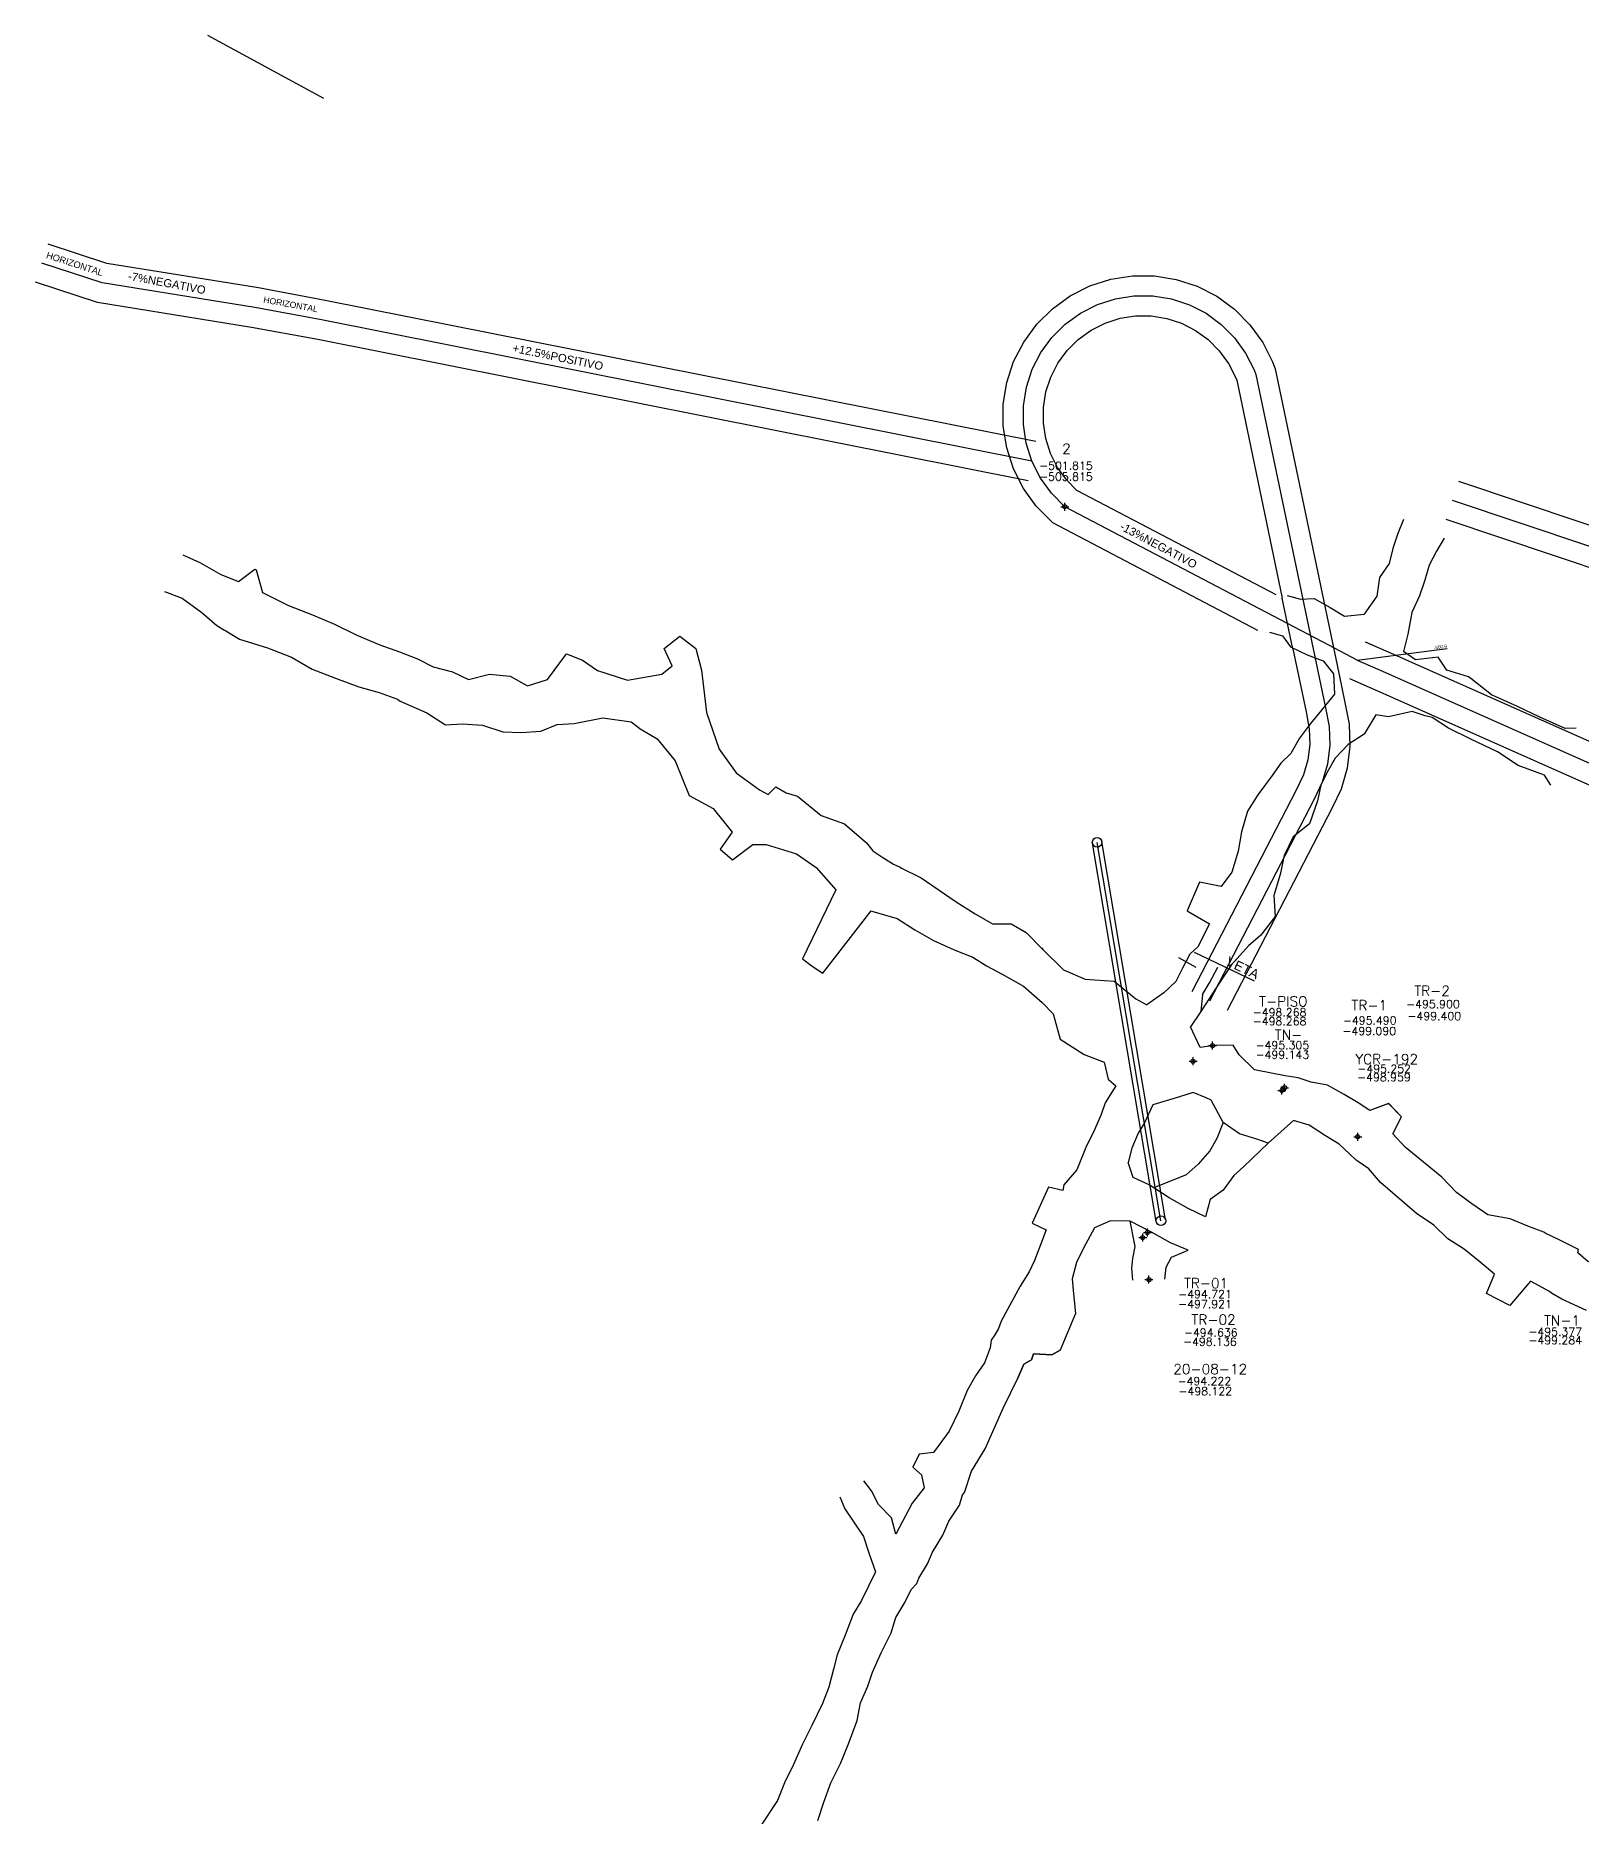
# Model space of a CAD drawing. Extents: x 10629 to 11402, y 9562 to 9909.
# Drawn here: x 10629.2 to 10822.2, y 9686.8 to 9909.3 of the extents above; entities that cross this region are included whole.
import ezdxf
from ezdxf.enums import TextEntityAlignment as Align

# ---------------------------------------------------------------- set-up
doc = ezdxf.new("R2010")
doc.units = 0
doc.header["$MEASUREMENT"] = 0
doc.header["$PDMODE"] = 34
doc.header["$PDSIZE"] = 0.5
for name, color, linetype in [('F-560-7787-E-FIC', 242, 'Continuous'), ('F-560-7787-E-SCR', 242, 'Continuous'), ('F-560-7793-W-SCR', 162, 'Continuous'), ('R-425-7056-NW-PROY', 7, 'Continuous'), ('R-425-7056-NW-SCR', 192, 'Continuous')]:
    doc.layers.add(name, color=color, linetype=linetype)
doc.styles.add('ROMAND', font='romand.shx')
doc.styles.add('ROMANS', font='romans')
doc.styles.get("Standard").update_dxf_attribs({"font": 'ARIAL.TTF'})

# ---------------------------------------------------------------- blocks, each defined once
blk = doc.blocks.new('F2')
blk.add_point((0, 0))
at = {"style": 'ROMAND'}
for tag, height, p in [('NOMBRE', 1.25, (0.2, 6.62)), ('CIELO', 1, (0.14, 4.62)), ('PISO', 1, (0.14, 3.25))]:
    blk.add_attdef(tag, text='', height=height, dxfattribs=at).set_placement(p, align=Align.CENTER)
at = {"style": 'ROMANS', "flags": 1}
for tag, p in [('MINA', (-0.07, -3.26)), ('LOCALIZACION', (-0.07, -4.93)), ('ESTRUCTURA', (-0.07, -6.62)), ('NIVEL', (-0.07, -8.29)), ('OBRA', (-0.07, -10.12)), ('FECHA', (-0.07, -11.79)), ('ATRAS', (-0.07, -13.48)), ('TOPOGRAFO', (2.67, -15.3))]:
    blk.add_attdef(tag, text='', height=1.25, dxfattribs=at).set_placement(p, align=Align.CENTER)

msp = doc.modelspace()

# ---------------------------------------------------------------- linework, layer by layer
for points, elevation in [([(10665.21, 9901.47), (10650.7, 9909.32)], -496.49), ([(10774.14, 9792.88), (10771.95, 9794.09)], -495.8), ([(10726.86, 9686.34), (10727.64, 9688.6), (10728.51, 9691.04), (10729.69, 9693.44), (10730.7, 9695.92), (10731.79, 9698.81), (10732.21, 9701.02), (10733.13, 9703.11), (10733.71, 9704.85), (10734.8, 9707.29), (10736.03, 9709.78), (10736.61, 9711.7), (10737.76, 9713.57), (10738.55, 9715.17), (10739.26, 9715.93), (10739.48, 9716.6), (10740.59, 9718.38), (10741.2, 9719.85), (10742.48, 9721.99), (10743.23, 9723.73), (10744.56, 9725.73), (10744.93, 9727), (10745.2, 9727.31), (10746.06, 9729.98), (10747.77, 9732.78), (10748.9, 9735.31), (10750.03, 9737.85), (10750.95, 9739.72), (10751.82, 9741.49), (10752.6, 9743.32), (10753.54, 9743.88), (10753.8, 9744.64), (10756.08, 9744.51), (10757.15, 9745.1)], -468.14), ([(10747.69, 9743.52), (10746.55, 9741.87), (10745.54, 9740.05), (10744.5, 9737.47), (10743.28, 9734.98), (10741.3, 9732.31), (10739.52, 9732.08), (10738.73, 9730.48), (10739.81, 9729.51), (10740.16, 9727.9), (10738.66, 9725.99), (10736.63, 9722.11), (10736.07, 9724.13), (10734.46, 9725.82), (10733.58, 9727.5), (10732.61, 9728.77)], -490.37), ([(10729.61, 9726.78), (10730.25, 9725.28), (10731.3, 9723.71), (10732.57, 9721.8), (10733.29, 9719.65), (10734.07, 9717.39), (10732.31, 9713.82), (10731.27, 9712.12), (10730.31, 9709.5), (10729.31, 9707.01), (10728.83, 9705.23), (10728.27, 9702.97), (10727.48, 9700.93), (10726.12, 9698.18), (10724.94, 9695.78), (10723.85, 9693.34), (10722.71, 9691.04), (10721.83, 9688.82), (10719.63, 9685.49)], -488.12)]:
    msp.add_lwpolyline(points, dxfattribs=dict(elevation=elevation))
at = {"color": 3}
for points in [[(10754.11, 9858.6), (10665.37, 9876.25), (10657.02, 9877.8), (10638.11, 9880.85), (10630.76, 9883.25)], [(10753.13, 9853.7), (10664.43, 9871.34), (10656.16, 9872.87), (10636.93, 9875.98), (10629.2, 9878.5)], [(10875.58, 9830.59), (10806.92, 9853.6)], [(10873.86, 9825.9), (10805.34, 9848.86)], [(10790.61, 9836.04), (10790.61, 9836.04)], [(10795.23, 9833.59), (10798.78, 9832.05), (10865.17, 9802.51)], [(10793.25, 9829), (10796.76, 9827.47), (10863.27, 9797.88)]]:
    msp.add_lwpolyline(points, dxfattribs=at)
at = {"color": 1}
for points, elevation in [([(10753.62, 9856.15), (10664.9, 9873.8), (10656.59, 9875.34), (10637.52, 9878.42), (10629.98, 9880.88)], -502.73), ([(10874.72, 9828.24), (10806.13, 9851.23)], -496.31), ([(10794.24, 9831.29), (10797.77, 9829.76), (10864.22, 9800.19)], -496.31)]:
    msp.add_lwpolyline(points, dxfattribs=dict(at, elevation=elevation))
msp.add_lwpolyline([(10781.42, 9791.19), (10773.92, 9794.77)], dxfattribs=at)
at = {"layer": 'F-560-7787-E-SCR'}
for points in [[(10779.47, 9782, -494.37), (10779.47, 9782, -494.37), (10778.72, 9783.19, -495.15), (10776.38, 9783.15, -495.49), (10774.63, 9782.91, -495.42), (10773.41, 9785.47, -495.23), (10773.41, 9785.47, -495.23)], [(10779.47, 9782, -499.27), (10779.47, 9782, -499.27), (10778.72, 9783.19, -499.65), (10776.38, 9783.15, -499.99), (10774.63, 9782.91, -499.72), (10773.41, 9785.47, -499.63), (10773.41, 9785.47, -499.63)], [(10785.25, 9779.38, -499.26), (10783.75, 9779.67, -499.24), (10781.39, 9780.12, -499), (10779.47, 9782, -499.27)], [(10785.25, 9779.38, -495.29), (10783.75, 9779.67, -495.14), (10781.39, 9780.12, -493.6), (10779.47, 9782, -494.37), (10779.47, 9782, -494.37)], [(10795.8, 9775.02, -495.25), (10794.36, 9776.01, -495.34), (10792.62, 9777.03, -495.54), (10790.52, 9778.21, -495.02), (10788.5, 9778.59, -495.12), (10786.87, 9779.12, -495.31), (10785.25, 9779.38, -495.29)], [(10795.8, 9775.02, -499.25), (10794.36, 9776.01, -499.24), (10792.62, 9777.03, -499.24), (10790.52, 9778.21, -499.22), (10788.5, 9778.59, -499.22), (10786.87, 9779.12, -499.11), (10785.25, 9779.38, -499.26)], [(10775.99, 9776.34, -495.14), (10775.99, 9776.34, -495.14), (10775.99, 9776.34, -495.14), (10775.37, 9776.63, -495.49), (10773.75, 9777.28, -495.42), (10772.05, 9776.74, -495.24), (10768.7, 9775.75, -495.15)], [(10775.99, 9776.34, -499.34), (10775.99, 9776.34, -499.34), (10775.99, 9776.34, -499.34), (10775.37, 9776.63, -499.99), (10773.75, 9777.28, -499.72), (10772.05, 9776.74, -499.84), (10768.7, 9775.75, -499.65)], [(10781.71, 9771.47, -499.1), (10779.53, 9772.13, -499), (10777.49, 9773.53, -499.27), (10775.99, 9776.34, -499.34)], [(10781.71, 9771.47, -495.4), (10779.53, 9772.13, -493.6), (10777.49, 9773.53, -494.37), (10775.99, 9776.34, -495.14)], [(10826.22, 9754.91, -495.38), (10823.02, 9756.15, -494.94), (10821.76, 9757.26, -494.93), (10821.88, 9757.67, -494.93), (10819.43, 9758.87, -495.2), (10817.78, 9759.65, -494.88), (10817.53, 9759.82, -494.88), (10815.52, 9760.6, -494.76), (10813.34, 9761.5, -494.73), (10810.52, 9761.99, -494.61), (10808.55, 9763.36, -494.78), (10806.63, 9764.8, -494.76), (10804.78, 9766.69, -495.13), (10800.21, 9770.46, -494.77), (10800.21, 9770.46, -494.77), (10798.68, 9772.12, -495.25), (10799.76, 9774.23, -495.23), (10798.15, 9775.89, -495.23), (10795.8, 9775.02, -495.25)], [(10826.22, 9754.91, -499.28), (10823.02, 9756.15, -499.34), (10821.76, 9757.26, -499.33), (10821.88, 9757.67, -499.33), (10819.43, 9758.87, -499.3), (10817.78, 9759.65, -499.28), (10817.53, 9759.82, -499.28), (10815.52, 9760.6, -499.26), (10813.34, 9761.5, -499.23), (10810.52, 9761.99, -499.21), (10808.55, 9763.36, -499.18), (10806.63, 9764.8, -499.16), (10804.78, 9766.69, -499.13), (10800.21, 9770.46, -499.07), (10800.21, 9770.46, -499.07), (10798.68, 9772.12, -499.05), (10799.75, 9774.23, -499.03), (10798.17, 9775.89, -499.03), (10795.8, 9775.02, -499.25)], [(10793.29, 9769.57, -495.25), (10791.98, 9770.83, -495.34), (10790.25, 9771.85, -495.54), (10788.23, 9773.21, -495.02), (10786.29, 9773.77, -495.12), (10783.12, 9770.94, -495.31), (10781.71, 9771.47, -495.4)], [(10793.29, 9769.57, -499.25), (10791.98, 9770.83, -499.24), (10790.25, 9771.85, -499.24), (10788.23, 9773.21, -499.22), (10786.29, 9773.77, -499.22), (10783.12, 9770.94, -499.11), (10781.71, 9771.47, -499.1)], [(10822.86, 9750.06, -495.38), (10819.78, 9751.46, -494.94), (10818.49, 9752.23, -494.93), (10818.24, 9752.4, -494.93), (10815.85, 9753.69, -495.2), (10813.29, 9750.66, -494.88), (10810.36, 9752.18, -494.88), (10811.37, 9754.6, -494.76), (10809.59, 9756.07, -494.73), (10807.57, 9757.71, -494.61), (10805.54, 9759, -494.78), (10803.79, 9760.69, -494.76), (10801.65, 9762.17, -495.13), (10797.14, 9766.02, -494.77), (10797.14, 9766.02, -494.77), (10795.67, 9767.76, -495.25), (10794.35, 9768.67, -495.23), (10794.11, 9768.84, -495.23), (10793.29, 9769.57, -495.25)], [(10822.86, 9750.06, -499.28), (10819.78, 9751.46, -499.34), (10818.49, 9752.23, -499.33), (10818.24, 9752.4, -499.33), (10815.85, 9753.69, -499.3), (10813.29, 9750.66, -499.28), (10810.36, 9752.18, -499.28), (10811.37, 9754.6, -499.26), (10809.59, 9756.07, -499.23), (10807.57, 9757.71, -499.21), (10805.54, 9759, -499.18), (10803.79, 9760.69, -499.16), (10801.65, 9762.17, -499.13), (10797.14, 9766.02, -499.07), (10797.14, 9766.02, -499.07), (10795.67, 9767.76, -499.05), (10794.35, 9768.67, -499.03), (10794.11, 9768.84, -499.03), (10793.29, 9769.57, -499.25)]]:
    msp.add_polyline3d(points, dxfattribs=at)
at = {"layer": 'F-560-7793-W-SCR'}
for elevation in [-498.31, -493.92]:
    msp.add_lwpolyline([(10708.69, 9830.6), (10707.7, 9832.75)], dxfattribs=dict(at, elevation=elevation))
for points in [[(10647.58, 9844.46, -493.35), (10649.71, 9843.51, -493.47), (10652.31, 9841.99, -493.31), (10654.55, 9841.11, -492.83), (10656.56, 9842.68, -492.85), (10656.73, 9842.59, -492.85), (10657.55, 9839.73, -492.87), (10660.77, 9838.12, -493.51), (10663.77, 9836.97, -493.44), (10666.54, 9835.81, -493.28), (10669.32, 9834.43, -493.31), (10672.18, 9833.23, -494.15), (10674.65, 9832.34, -493.87), (10676.88, 9831.45, -493.8)], [(10647.58, 9844.46, -497.75), (10649.71, 9843.51, -497.77), (10652.31, 9841.99, -497.81), (10654.55, 9841.11, -497.73), (10656.56, 9842.68, -497.75), (10656.73, 9842.59, -497.75), (10657.55, 9839.73, -497.77), (10660.77, 9838.12, -497.91), (10663.77, 9836.97, -497.84), (10666.54, 9835.81, -497.88), (10669.32, 9834.43, -497.91), (10672.18, 9833.23, -497.95), (10674.65, 9832.34, -497.97), (10676.88, 9831.45, -497.9)], [(10645.31, 9839.89, -493.35), (10647.49, 9839.03, -493.47), (10649.95, 9837.25, -493.31), (10651.83, 9835.64, -492.83), (10652.77, 9835.06, -492.85), (10652.95, 9834.98, -492.85), (10654.65, 9833.91, -492.87), (10658.14, 9832.84, -493.51), (10661.14, 9831.69, -493.44), (10663.74, 9830.17, -493.28), (10666.65, 9829.06, -493.31), (10669.56, 9827.95, -494.15), (10672.11, 9827.24, -493.87), (10674.39, 9826.44, -493.8)], [(10645.31, 9839.89, -497.75), (10647.49, 9839.03, -497.77), (10649.95, 9837.25, -497.81), (10651.83, 9835.64, -497.73), (10652.77, 9835.06, -497.75), (10652.95, 9834.98, -497.75), (10654.65, 9833.91, -497.77), (10658.14, 9832.84, -497.91), (10661.14, 9831.69, -497.84), (10663.74, 9830.17, -497.88), (10666.65, 9829.06, -497.91), (10669.56, 9827.95, -497.95), (10672.11, 9827.24, -497.97), (10674.39, 9826.44, -497.9)], [(10707.7, 9832.75, -498.31), (10709.65, 9834.28, -498.32), (10711.64, 9832.77, -498.33), (10712.37, 9830.03, -498.15), (10712.99, 9824.74, -498.29), (10714.55, 9820.16, -498.43), (10716.69, 9817.22, -498.47), (10719.6, 9815.09, -498.31), (10720.66, 9814.52, -498.42), (10721.62, 9815.45, -498.42), (10722.94, 9814.72, -498.44), (10724.33, 9814.29, -498.46), (10727.3, 9811.89, -498.5), (10730.2, 9810.85, -498.63), (10732.95, 9808.47, -498.77), (10733.73, 9807.48, -498.69), (10734.99, 9806.66, -498.6), (10736.34, 9805.79, -498.52), (10737.14, 9805.42, -498.78), (10737.14, 9805.42, -498.78)], [(10707.7, 9832.75, -493.92), (10709.65, 9834.28, -493.92), (10711.64, 9832.77, -493.93), (10712.37, 9830.03, -492.95), (10712.99, 9824.74, -494.19), (10714.55, 9820.16, -494.43), (10716.69, 9817.22, -494.57), (10719.6, 9815.09, -494.51), (10720.66, 9814.52, -494.42), (10721.62, 9815.45, -494.42), (10722.94, 9814.72, -493.84), (10724.33, 9814.29, -493.56), (10727.3, 9811.89, -493.2), (10730.2, 9810.85, -493.33), (10732.95, 9808.47, -494.27), (10733.73, 9807.48, -494.39), (10734.99, 9806.66, -494.6), (10736.34, 9805.79, -494.62), (10737.14, 9805.42, -494.6), (10737.14, 9805.42, -494.6)], [(10676.88, 9831.45, -497.9), (10678.83, 9830.48, -498.22), (10681.27, 9829.85, -498.22), (10683.26, 9828.88, -498.22), (10685.87, 9829.54, -498.22), (10688.46, 9829.29, -498.22), (10690.62, 9828.09, -498.22), (10693.14, 9828.86, -498.22), (10695.49, 9832.08, -498.22), (10697.5, 9831.31, -498.22)], [(10676.88, 9831.45, -493.8), (10678.83, 9830.48, -494.02), (10681.27, 9829.85, -493.62), (10683.26, 9828.88, -493.72), (10685.87, 9829.54, -493.92), (10688.46, 9829.29, -493.92), (10690.62, 9828.09, -494.12), (10693.14, 9828.86, -493.22), (10695.49, 9832.08, -493.62), (10697.5, 9831.31, -493.72)], [(10697.5, 9831.31, -498.22), (10697.5, 9831.31, -498.22), (10699.36, 9830, -498.23), (10703.09, 9828.78, -498.27), (10707.41, 9829.55, -498.21), (10708.69, 9830.6, -498.31)], [(10697.5, 9831.31, -493.72), (10697.5, 9831.31, -493.72), (10699.36, 9830, -493.53), (10703.09, 9828.78, -493.67), (10707.41, 9829.55, -493.91), (10708.69, 9830.6, -493.92)], [(10674.39, 9826.44, -497.9), (10674.72, 9826.19, -498.22), (10678.06, 9824.73, -498.22), (10680.38, 9823.21, -498.22), (10682.51, 9823.33, -498.22), (10685.02, 9823.19, -498.22), (10687.53, 9822.35, -498.22), (10689.83, 9822.25, -498.22), (10692.28, 9822.42, -498.22), (10694.31, 9823.26, -498.22), (10696.44, 9823.38, -498.22)], [(10674.39, 9826.44, -493.8), (10674.72, 9826.19, -493.82), (10678.06, 9824.73, -494.02), (10680.38, 9823.21, -493.62), (10682.51, 9823.33, -493.72), (10685.02, 9823.19, -493.92), (10687.53, 9822.35, -493.92), (10689.83, 9822.25, -494.12), (10692.28, 9822.42, -493.22), (10694.31, 9823.26, -493.62), (10696.44, 9823.38, -493.72)], [(10696.44, 9823.38, -493.72), (10696.44, 9823.38, -493.72), (10696.44, 9823.38, -493.72), (10700.05, 9824.08, -493.67), (10703.55, 9823.59, -493.91), (10704.83, 9822.64, -493.92), (10705, 9822.53, -493.93), (10706.82, 9821.47, -492.95), (10709.07, 9818.7, -494.19), (10710.79, 9814.37, -494.43), (10713.81, 9812.77, -494.57), (10716.18, 9809.81, -494.51), (10714.67, 9807.7, -494.42), (10716.23, 9806.36, -494.42), (10718.75, 9808.26, -493.84), (10720.41, 9808.25, -493.56), (10724.2, 9807.11, -493.2), (10726.66, 9805.39, -493.33), (10729.14, 9802.59, -494.27), (10724.98, 9793.97, -494.39), (10726.18, 9793.07, -494.6), (10727.52, 9792.2, -494.62), (10733.53, 9799.99, -494.63), (10733.61, 9799.93, -494.63)], [(10696.44, 9823.38, -498.22), (10696.44, 9823.38, -498.22), (10696.44, 9823.38, -498.22), (10700.05, 9824.08, -498.27), (10703.55, 9823.59, -498.21), (10704.83, 9822.64, -498.32), (10705, 9822.53, -498.33), (10706.82, 9821.47, -498.15), (10709.07, 9818.7, -498.29), (10710.79, 9814.37, -498.43), (10713.81, 9812.77, -498.47), (10716.18, 9809.81, -498.31), (10714.67, 9807.7, -498.42), (10716.23, 9806.36, -498.42), (10718.75, 9808.26, -498.44), (10720.41, 9808.25, -498.46), (10724.2, 9807.11, -498.5), (10726.66, 9805.39, -498.63), (10729.14, 9802.59, -498.77), (10724.98, 9793.97, -498.69), (10726.18, 9793.07, -498.6), (10727.52, 9792.2, -498.52), (10733.53, 9799.99, -498.73), (10733.61, 9799.93, -498.73)], [(10737.14, 9805.42, -498.78), (10737.33, 9805.3, -498.81), (10739.76, 9804.11, -498.94), (10741.91, 9802.63, -498.87), (10744.14, 9801.1, -498.89), (10746.51, 9799.6, -498.92), (10748.67, 9798.34, -498.94), (10751, 9798.37, -498.96), (10752.9, 9797.26, -498.99), (10754.99, 9795.16, -499.22)], [(10737.14, 9805.42, -494.6), (10737.33, 9805.3, -494.61), (10739.76, 9804.11, -494.64), (10741.91, 9802.63, -494.97), (10744.14, 9801.1, -494.99), (10746.51, 9799.6, -494.92), (10748.67, 9798.34, -494.84), (10751, 9798.37, -494.96), (10752.9, 9797.26, -494.79), (10754.99, 9795.16, -495.22)], [(10733.61, 9799.93, -498.73), (10736.79, 9799.01, -498.94), (10738.99, 9797.62, -498.87), (10741.32, 9796.26, -498.89), (10743.89, 9795.11, -498.92), (10746.25, 9794.19, -498.94), (10747.93, 9793.1, -498.96), (10749.88, 9792.08, -498.99), (10752.56, 9790.56, -499.22)], [(10733.61, 9799.93, -494.63), (10736.79, 9799.01, -494.64), (10738.99, 9797.62, -494.97), (10741.32, 9796.26, -494.99), (10743.89, 9795.11, -494.92), (10746.25, 9794.19, -494.84), (10747.93, 9793.1, -494.96), (10749.88, 9792.08, -494.79), (10752.56, 9790.56, -495.22)], [(10754.99, 9795.16, -499.22), (10757.54, 9792.59, -499.33), (10760.27, 9791.42, -499.35), (10763.88, 9791.21, -499.47), (10766.58, 9788.97, -499.61), (10767.97, 9788.23, -499.63), (10767.97, 9788.23, -499.63)], [(10754.99, 9795.16, -495.22), (10757.54, 9792.59, -495.13), (10760.27, 9791.42, -495.15), (10763.88, 9791.21, -495.07), (10766.58, 9788.97, -494.91), (10767.97, 9788.23, -495.23), (10767.97, 9788.23, -495.23)], [(10752.56, 9790.56, -495.22), (10754.89, 9788.54, -494.92), (10756.25, 9787.1, -495.15)], [(10752.56, 9790.56, -499.22), (10754.89, 9788.54, -499.32), (10756.25, 9787.1, -499.35)], [(10756.25, 9787.1, -495.15), (10757.15, 9783.95, -495.07), (10760.12, 9782.01, -494.91), (10762.63, 9781.05, -494.92), (10763.13, 9778.94, -494.69)], [(10756.25, 9787.1, -499.35), (10757.15, 9783.95, -499.47), (10760.12, 9782.01, -499.61), (10762.63, 9781.05, -499.72), (10763.13, 9778.94, -499.79)]]:
    msp.add_polyline3d(points, dxfattribs=at)
at = {"layer": 'R-425-7056-NW-PROY', "color": 3}
for points in [[(10781.8, 9835.01), (10756.22, 9848.44), (10754.15, 9850.52), (10752.54, 9852.75), (10751.3, 9855.2), (10750.46, 9857.81), (10750.04, 9860.52), (10750.04, 9863.27), (10750.48, 9865.99), (10751.33, 9868.59), (10752.58, 9871.04), (10754.21, 9873.26), (10756.16, 9875.2), (10758.39, 9876.81), (10760.84, 9878.05), (10763.45, 9878.89), (10766.16, 9879.31), (10768.91, 9879.31), (10771.62, 9878.87), (10774.24, 9878.01), (10776.68, 9876.76), (10778.89, 9875.14), (10780.83, 9873.19), (10782.44, 9870.97), (10783.66, 9868.58), (10784, 9867.69), (10790.61, 9836.04)], [(10784.12, 9839.44), (10759.22, 9852.51), (10757.97, 9853.77), (10756.82, 9855.35), (10755.94, 9857.1), (10755.34, 9858.97), (10755.04, 9860.91), (10755.04, 9862.87), (10755.36, 9864.8), (10755.97, 9866.67), (10756.86, 9868.41), (10758.01, 9869.99), (10759.4, 9871.37), (10760.99, 9872.52), (10762.74, 9873.41), (10764.61, 9874.01), (10766.54, 9874.31), (10768.51, 9874.31), (10770.44, 9874), (10772.3, 9873.39), (10774.04, 9872.49), (10775.63, 9871.34), (10777.01, 9869.94), (10778.16, 9868.35), (10779.08, 9866.55), (10779.18, 9866.28), (10784.87, 9839.05), (10784.87, 9839.05)], [(10786.19, 9832.7), (10784.87, 9839.05)], [(10790.61, 9836.04), (10791.93, 9829.68), (10792.74, 9825.81), (10793.22, 9823.29), (10793.32, 9820.55), (10792.98, 9817.82), (10792.21, 9815.18), (10791.1, 9812.83), (10778.01, 9787.54)], [(10786.19, 9832.7), (10787.84, 9824.83), (10788.24, 9822.73), (10788.3, 9820.77), (10788.06, 9818.83), (10787.51, 9816.95), (10786.62, 9815.04), (10773.57, 9789.84)], [(10769.13, 9761.16), (10761.16, 9808.43)], [(10770.31, 9761.36), (10762.34, 9808.63)]]:
    msp.add_lwpolyline(points, dxfattribs=at)
at = {"layer": 'R-425-7056-NW-PROY', "color": 1}
for points, elevation in [([(10794.24, 9831.29), (10790.67, 9833.18), (10757.72, 9850.47), (10756.06, 9852.14), (10754.68, 9854.05), (10753.62, 9856.15), (10752.9, 9858.39), (10752.54, 9860.72), (10752.54, 9863.07), (10752.92, 9865.39), (10753.65, 9867.63), (10754.72, 9869.73), (10756.11, 9871.62), (10757.78, 9873.29), (10759.69, 9874.66), (10761.79, 9875.73), (10764.03, 9876.45), (10766.35, 9876.81), (10768.71, 9876.81), (10771.03, 9876.43), (10773.27, 9875.7), (10775.36, 9874.63), (10777.26, 9873.24), (10778.92, 9871.57), (10780.3, 9869.66), (10781.37, 9867.56), (10781.59, 9866.99), (10790.29, 9825.32), (10790.73, 9823.01), (10790.81, 9820.66), (10790.52, 9818.32), (10789.86, 9816.06), (10788.86, 9813.93), (10775.79, 9788.69)], -996.62), ([(10769.72, 9761.26), (10761.75, 9808.53)], -306.85)]:
    msp.add_lwpolyline(points, dxfattribs=dict(at, elevation=elevation))
at = {"layer": 'R-425-7056-NW-PROY', "elevation": -496.31}
msp.add_lwpolyline([(10794.24, 9831.29), (10805.47, 9832.75)], dxfattribs=at)
at = {"layer": 'R-425-7056-NW-PROY', "color": 3}
for centre in [(10761.75, 9808.53, -306.85), (10769.72, 9761.26, -306.85)]:
    msp.add_circle(centre, 0.6, dxfattribs=at)
at = {"layer": 'R-425-7056-NW-SCR', "elevation": -495.8}
for points in [[(10771.61, 9791.21), (10772.44, 9792.86), (10773.35, 9794.6)], [(10774.91, 9789.54), (10775.8, 9790.99), (10776.84, 9792.92)]]:
    msp.add_lwpolyline(points, dxfattribs=at)
at = {"layer": 'R-425-7056-NW-SCR'}
for points in [[(10800.02, 9848.88, -498.39), (10799.32, 9847.13, -498.24), (10798.67, 9845.24, -497.58), (10798.24, 9843.37, -497.42), (10797.01, 9841.64, -497.45), (10796.69, 9839.28, -497.24), (10795.11, 9837.06, -496.98), (10795.11, 9837.06, -496.98)], [(10800.02, 9848.88, -503.09), (10799.32, 9847.13, -502.84), (10798.67, 9845.24, -502.78), (10798.24, 9843.37, -502.52), (10797.01, 9841.64, -502.05), (10796.69, 9839.28, -501.74), (10795.11, 9837.06, -501.38), (10795.11, 9837.06, -501.38)], [(10805.1, 9846.53, -498.39), (10804.13, 9844.91, -498.24), (10803.21, 9843.15, -497.58), (10802.69, 9841.31, -497.42), (10802, 9839.34, -497.45), (10801.05, 9837.27, -497.24), (10800.56, 9834.55, -496.98), (10800.02, 9832.38, -495.79)], [(10805.1, 9846.53, -503.09), (10804.13, 9844.91, -502.84), (10803.21, 9843.15, -502.78), (10802.69, 9841.31, -502.52), (10802, 9839.34, -502.05), (10801.05, 9837.27, -501.74), (10800.56, 9834.55, -501.38), (10800.02, 9832.38, -500.49)], [(10785.48, 9839.38, -496.6), (10787.14, 9838.91, -496.3), (10788.84, 9838.98, -495.81), (10790.86, 9837.89, -496.47), (10792.66, 9836.8, -496.44), (10795.11, 9837.06, -496.98), (10795.11, 9837.06, -496.98)], [(10785.48, 9839.38, -501.4), (10787.14, 9838.91, -501.3), (10788.84, 9838.98, -501.21), (10790.86, 9837.89, -501.07), (10792.66, 9836.8, -500.94), (10795.11, 9837.06, -501.38), (10795.11, 9837.06, -501.38)], [(10783.26, 9834.79, -496.6), (10784.92, 9834.32, -496.3), (10785.92, 9832.95, -495.81), (10787.98, 9831.95, -496.47), (10789.96, 9831.22, -496.44), (10791.27, 9829.58, -496.63), (10791.41, 9827.05, -494.6)], [(10783.26, 9834.79, -501.4), (10784.92, 9834.32, -501.3), (10785.92, 9832.95, -501.21), (10787.98, 9831.95, -501.07), (10789.96, 9831.22, -500.94), (10791.27, 9829.58, -500.83), (10791.41, 9827.05, -500.47)], [(10808.12, 9829.2, -495), (10805.43, 9830.04, -494.79), (10804.32, 9831.67, -495.5), (10801.52, 9831.34, -495.97), (10800.02, 9832.38, -495.79)], [(10808.12, 9829.2, -499.7), (10805.43, 9830.04, -499.99), (10804.32, 9831.67, -500.2), (10801.52, 9831.34, -500.27), (10800.02, 9832.38, -500.49)], [(10791.41, 9827.05, -500.47), (10789.76, 9825.03, -500.39), (10788.39, 9823.4, -500.05), (10787.01, 9821.54, -499.8), (10785.99, 9819.71, -499.66), (10785.94, 9819.62, -499.65)], [(10791.41, 9827.05, -494.6), (10789.76, 9825.03, -493.69), (10788.39, 9823.4, -493.45), (10787.01, 9821.54, -494.6), (10785.99, 9819.71, -494.46), (10785.94, 9819.62, -494.45)], [(10821.58, 9822.8, -492.43), (10820.21, 9822.75, -492.16), (10817.03, 9824.17, -493.12), (10814.25, 9825.52, -493.83), (10810.98, 9826.97, -494.2), (10808.4, 9829, -494.83), (10808.12, 9829.2, -495)], [(10821.58, 9822.8, -497.83), (10820.21, 9822.75, -497.96), (10817.03, 9824.17, -498.42), (10814.25, 9825.52, -498.83), (10810.98, 9826.97, -499.2), (10808.4, 9829, -499.43), (10808.12, 9829.2, -499.7)], [(10803.61, 9824.12, -494.88), (10802.73, 9824.34, -494.79), (10801.11, 9824.89, -495.5), (10798.13, 9824.2, -495.97), (10796.54, 9824.45, -494.68)], [(10803.61, 9824.12, -499.68), (10802.73, 9824.34, -499.99), (10801.11, 9824.89, -500.2), (10798.13, 9824.2, -500.27), (10796.54, 9824.45, -500.48)], [(10796.54, 9824.45, -500.48), (10796.54, 9824.45, -500.48), (10795.09, 9822.06, -500.39), (10793.11, 9820.76, -500.05), (10791.46, 9819.05, -499.8), (10790.44, 9817.22, -499.66), (10790.39, 9817.14, -499.65)], [(10796.54, 9824.45, -494.68), (10796.54, 9824.45, -494.68), (10795.09, 9822.06, -493.69), (10793.11, 9820.76, -493.45), (10791.46, 9819.05, -494.6), (10790.44, 9817.22, -494.46), (10790.39, 9817.14, -494.45)], [(10818.41, 9815.68, -492.43), (10817.6, 9816.91, -492.16), (10814.34, 9818.14, -493.12), (10811.73, 9819.85, -493.83), (10808.5, 9821.4, -494.2), (10805.63, 9822.78, -494.83), (10803.61, 9824.12, -494.88)], [(10818.41, 9815.68, -497.83), (10817.6, 9816.91, -497.96), (10814.34, 9818.14, -498.42), (10811.73, 9819.85, -498.83), (10808.5, 9821.4, -499.2), (10805.63, 9822.78, -499.43), (10803.61, 9824.12, -499.68)], [(10785.94, 9819.62, -494.45), (10784.71, 9818.44, -494.99), (10783.61, 9816.88, -494.89), (10781.8, 9814.46, -494.69), (10780.54, 9812.41, -494.39), (10779.8, 9809.85, -494.28), (10779.37, 9807.45, -494.28), (10778.58, 9804.8, -494.58), (10777.25, 9803.03, -494.68), (10774.54, 9803.54, -495.58), (10772.99, 9799.99, -495.58), (10775.78, 9798.35, -495.28), (10774.31, 9795.5, -495.47), (10773.35, 9794.6, -495.8), (10773.35, 9794.6, -495.8)], [(10785.94, 9819.62, -499.65), (10784.71, 9818.44, -499.09), (10783.61, 9816.88, -499.09), (10781.8, 9814.46, -499.09), (10780.54, 9812.41, -499.09), (10779.8, 9809.85, -499.08), (10779.37, 9807.45, -499.08), (10778.58, 9804.8, -499.08), (10777.25, 9803.03, -499.08), (10774.54, 9803.54, -499.08), (10772.99, 9799.99, -499.08), (10775.78, 9798.35, -499.18), (10774.31, 9795.5, -499.07), (10773.35, 9794.6, -499.17), (10773.35, 9794.6, -499.17)], [(10790.39, 9817.14, -494.45), (10789.69, 9815.67, -494.99), (10789.28, 9813.72, -494.89), (10788.26, 9810.85, -494.69), (10786.22, 9809.24, -494.39), (10785.12, 9806.88, -494.28), (10784.61, 9804.53, -494.28), (10783.82, 9801.88, -494.58), (10783.97, 9799.27, -494.68), (10782.31, 9797.11, -495.58), (10782.21, 9796.94, -495.58), (10780.67, 9795.62, -495.28), (10778.5, 9793.17, -495.47), (10777.16, 9791.17, -495.37), (10774.72, 9787.39, -495.66)], [(10790.39, 9817.14, -499.65), (10789.69, 9815.67, -499.09), (10789.28, 9813.72, -499.09), (10788.26, 9810.85, -499.09), (10786.22, 9809.24, -499.09), (10785.12, 9806.88, -499.08), (10784.61, 9804.53, -499.08), (10783.82, 9801.88, -499.08), (10783.97, 9799.27, -499.08), (10782.31, 9797.11, -499.08), (10782.21, 9796.94, -499.08), (10780.67, 9795.62, -499.18), (10778.5, 9793.17, -499.07), (10777.16, 9791.17, -499.17), (10774.72, 9787.39, -499.56)], [(10754.79, 9795.34, -495.21), (10754.99, 9795.16, -495.22)], [(10771.61, 9791.21, -499.5), (10770.08, 9789.74, -499.56), (10767.97, 9788.23, -499.63)], [(10771.61, 9791.21, -495.8), (10770.08, 9789.74, -495.66), (10767.97, 9788.23, -495.23)], [(10774.91, 9789.54, -499.5), (10774.72, 9787.39, -499.56), (10773.41, 9785.47, -499.63)], [(10774.91, 9789.54, -495.8), (10774.72, 9787.39, -495.66), (10773.41, 9785.47, -495.23)], [(10763.13, 9778.94, -499.79), (10764.07, 9778.11, -499.65), (10762.76, 9775.97, -499.4), (10762.26, 9774.54, -499.38)], [(10763.13, 9778.94, -494.69), (10764.07, 9778.11, -495.15), (10762.76, 9775.97, -494.8), (10762.26, 9774.54, -494.88)], [(10762.26, 9774.54, -499.38), (10761.42, 9772.62, -499.1), (10760.33, 9770.39, -498.69), (10759.2, 9767.63, -498.11), (10757.61, 9765.76, -497.71), (10757.48, 9765.05, -497.72), (10755.67, 9765.44, -497.4)], [(10762.26, 9774.54, -494.88), (10761.42, 9772.62, -494.4), (10760.33, 9770.39, -493.99), (10759.2, 9767.63, -493.41), (10757.61, 9765.76, -493.31), (10757.48, 9765.05, -493.02), (10755.67, 9765.44, -492.7)], [(10768.7, 9775.75, -499.65), (10767.66, 9773.48, -499.4), (10766.89, 9772.19, -499.38)], [(10768.7, 9775.75, -495.15), (10767.66, 9773.48, -494.8), (10766.89, 9772.19, -494.88)], [(10766.89, 9772.19, -494.88), (10766.09, 9770.33, -494.4), (10765.64, 9768.55, -494.03)], [(10766.89, 9772.19, -499.38), (10766.09, 9770.33, -499.1), (10765.64, 9768.55, -498.03)], [(10777.49, 9773.53, -494.37), (10776.68, 9771.54, -494.22), (10775.81, 9769.99, -494.25), (10774.37, 9768.32, -494.35), (10772.87, 9767, -494.56), (10768.82, 9765.36, -493.93)], [(10777.49, 9773.53, -499.27), (10776.68, 9771.54, -498.62), (10775.81, 9769.99, -498.55), (10774.37, 9768.32, -498.45), (10772.87, 9767, -498.56), (10768.82, 9765.37, -498.38)], [(10783.12, 9770.94, -495.31), (10780.09, 9768.02, -494.22), (10778.81, 9766.91, -494.25), (10777.51, 9765.09, -494.35), (10775.87, 9763.91, -494.56), (10775.29, 9761.76, -494.66)], [(10783.12, 9770.94, -499.11), (10780.09, 9768.02, -498.62), (10778.81, 9766.91, -498.55), (10777.51, 9765.09, -498.45), (10775.87, 9763.91, -498.56), (10775.29, 9761.76, -498.56)], [(10775.29, 9761.76, -494.66), (10773.11, 9762.77, -494.75), (10770.76, 9764.1, -494.03), (10768.24, 9765.75, -493.89), (10766.24, 9766.67, -494.29), (10765.64, 9768.55, -494.03)], [(10775.29, 9761.76, -498.56), (10773.11, 9762.77, -498.45), (10770.76, 9764.1, -498.33), (10768.24, 9765.75, -498.39), (10766.24, 9766.67, -498.09), (10765.64, 9768.55, -498.03)], [(10755.67, 9765.44, -497.4), (10753.65, 9760.94, -497.31), (10755.39, 9760.11, -497.14), (10754.69, 9758.24, -496.89), (10753.95, 9756.28, -496.63), (10753.25, 9754.86, -496.33), (10752.16, 9753.08, -495.96), (10749.79, 9748.71, -494.94), (10749.44, 9747.78, -494.91), (10748.96, 9747.02, -494.8), (10748.52, 9746.35, -494.7)], [(10755.67, 9765.44, -492.7), (10753.65, 9760.94, -492.61), (10755.39, 9760.11, -492.14), (10754.69, 9758.24, -492.19), (10753.95, 9756.28, -491.73), (10753.25, 9754.86, -491.33), (10752.16, 9753.08, -491.26), (10749.79, 9748.71, -490.54), (10749.44, 9747.78, -490.51), (10748.96, 9747.02, -490.5), (10748.52, 9746.35, -490.6)], [(10761.41, 9760.39, -494.03), (10760.06, 9757.82, -492.14), (10759.18, 9756.03, -492.19), (10758.62, 9753.99, -491.73), (10758.82, 9752.12, -491.33), (10759.07, 9749.68, -491.26), (10757.15, 9745.1, -490.54), (10756.08, 9744.51, -490.51), (10753.8, 9744.64, -490.5), (10753.54, 9743.88, -490.6)], [(10761.41, 9760.39, -498.03), (10760.06, 9757.82, -497.14), (10759.18, 9756.03, -496.89), (10758.62, 9753.99, -496.63), (10758.82, 9752.12, -496.33), (10759.07, 9749.68, -495.96), (10757.15, 9745.1, -494.94), (10756.08, 9744.51, -494.91), (10753.8, 9744.64, -494.8), (10753.54, 9743.88, -494.7)], [(10773.12, 9757.58, -494.66), (10770.9, 9758.51, -494.75), (10768.55, 9759.84, -494.03), (10765.89, 9761.22, -493.89), (10763.44, 9761.25, -494.29), (10761.41, 9760.39, -494.03)], [(10773.12, 9757.58, -498.56), (10770.9, 9758.51, -498.45), (10768.55, 9759.84, -498.33), (10765.89, 9761.22, -498.39), (10763.44, 9761.25, -498.09), (10761.41, 9760.39, -498.03)], [(10766.22, 9753.84, -494.22), (10766.07, 9755.34, -494.31), (10766.23, 9756.54, -494.39), (10766.49, 9758.04, -494.53), (10765.89, 9761.22, -493.89)], [(10766.22, 9753.84, -498.12), (10766.07, 9755.34, -498.21), (10766.23, 9756.54, -498.19), (10766.49, 9758.04, -498.28), (10765.89, 9761.22, -498.39)], [(10770.22, 9753.97, -494.22), (10770.37, 9755.47, -494.31), (10771.03, 9756.69, -494.39), (10773.12, 9757.58, -494.66), (10773.12, 9757.58, -494.66)], [(10770.22, 9753.97, -498.12), (10770.37, 9755.47, -498.21), (10771.03, 9756.69, -498.19), (10773.12, 9757.58, -498.56), (10773.12, 9757.58, -498.56)], [(10748.52, 9746.35, -494.7), (10748.38, 9745.39, -494.54), (10747.69, 9743.52, -494.37)], [(10748.52, 9746.35, -490.6), (10748.38, 9745.39, -490.44), (10747.69, 9743.52, -490.37)], [(10753.54, 9743.88, -494.7), (10752.6, 9743.32, -494.54), (10751.82, 9741.49, -494.37)], [(10753.54, 9743.88, -490.6), (10752.6, 9743.32, -490.44), (10751.82, 9741.49, -490.37)]]:
    msp.add_polyline3d(points, dxfattribs=at)

# ---------------------------------------------------------------- block references
at = {"layer": 'F-560-7787-E-FIC'}
ref = msp.add_blockref('F2', (10776.17, 9783.14, -498.27), dxfattribs=at)
ref.add_attrib('NOMBRE', 'T-PISO', dxfattribs={"layer": '0', "height": 1.25, "style": 'ROMAND'}).set_placement((10785.01, 9788.04, -498.27), align=Align.CENTER)
ref.add_attrib('CIELO', '-498.268', dxfattribs={"layer": '0', "height": 1, "style": 'ROMAND'}).set_placement((10784.54, 9786.8, -498.27), align=Align.CENTER)
ref.add_attrib('PISO', '-498.268', dxfattribs={"layer": '0', "height": 1, "style": 'ROMAND'}).set_placement((10784.54, 9785.68, -498.27), align=Align.CENTER)
ref = msp.add_blockref('F2', (10784.82, 9777.52, -495.9), dxfattribs=at)
ref.add_attrib('NOMBRE', 'TR-2', dxfattribs={"layer": '0', "height": 1.25, "style": 'ROMAND'}).set_placement((10803.58, 9789.37, -495.9), align=Align.CENTER)
ref.add_attrib('CIELO', '-495.900', dxfattribs={"layer": '0', "height": 1, "style": 'ROMAND'}).set_placement((10803.69, 9787.82, -495.9), align=Align.CENTER)
ref.add_attrib('PISO', '-499.400', dxfattribs={"layer": '0', "height": 1, "style": 'ROMAND'}).set_placement((10803.86, 9786.33, -495.9), align=Align.CENTER)
ref = msp.add_blockref('F2', (10785.17, 9777.88, -495.49), dxfattribs=at)
ref.add_attrib('NOMBRE', 'TR-1', dxfattribs={"layer": '0', "height": 1.25, "style": 'ROMAND'}).set_placement((10795.74, 9787.55, -495.49), align=Align.CENTER)
ref.add_attrib('CIELO', '-495.490', dxfattribs={"layer": '0', "height": 1, "style": 'ROMAND'}).set_placement((10795.8, 9785.78, -495.49), align=Align.CENTER)
ref.add_attrib('PISO', '-499.090', dxfattribs={"layer": '0', "height": 1, "style": 'ROMAND'}).set_placement((10795.74, 9784.46, -495.49), align=Align.CENTER)
ref = msp.add_blockref('F2', (10773.73, 9781.18, -495.3), dxfattribs=at)
ref.add_attrib('NOMBRE', 'TN-', dxfattribs={"layer": '0', "height": 1.25, "style": 'ROMAND'}).set_placement((10785.66, 9783.86, -495.3), align=Align.CENTER)
ref.add_attrib('CIELO', '-495.305', dxfattribs={"layer": '0', "height": 1, "style": 'ROMAND'}).set_placement((10784.89, 9782.68, -495.3), align=Align.CENTER)
ref.add_attrib('PISO', '-499.143', dxfattribs={"layer": '0', "height": 1, "style": 'ROMAND'}).set_placement((10784.89, 9781.5, -495.3), align=Align.CENTER)
ref = msp.add_blockref('F2', (10794.29, 9771.75, -495.25), dxfattribs=at)
ref.add_attrib('NOMBRE', 'YCR-192', dxfattribs={"layer": '0', "height": 1.25, "style": 'ROMAND'}).set_placement((10797.92, 9780.82, -495.25), align=Align.CENTER)
ref.add_attrib('CIELO', '-495.252', dxfattribs={"layer": '0', "height": 1, "style": 'ROMAND'}).set_placement((10797.6, 9779.75, -495.25), align=Align.CENTER)
ref.add_attrib('PISO', '-498.959', dxfattribs={"layer": '0', "height": 1, "style": 'ROMAND'}).set_placement((10797.57, 9778.69, -495.25), align=Align.CENTER)
ref = msp.add_blockref('F2', (10768.03, 9759.79, -494.64), dxfattribs=at)
ref.add_attrib('NOMBRE', 'TR-02', dxfattribs={"layer": '0', "height": 1.25, "style": 'ROMAND'}).set_placement((10776.29, 9748.28, -494.64), align=Align.CENTER)
ref.add_attrib('CIELO', '-494.636', dxfattribs={"layer": '0', "height": 1, "style": 'ROMAND'}).set_placement((10775.95, 9746.79, -494.64), align=Align.CENTER)
ref.add_attrib('PISO', '-498.136', dxfattribs={"layer": '0', "height": 1, "style": 'ROMAND'}).set_placement((10775.84, 9745.64, -494.64), align=Align.CENTER)
ref = msp.add_blockref('F2', (10767.44, 9759.16, -494.72), dxfattribs=at)
ref.add_attrib('NOMBRE', 'TR-01', dxfattribs={"layer": '0', "height": 1.25, "style": 'ROMAND'}).set_placement((10775.36, 9752.83, -494.72), align=Align.CENTER)
ref.add_attrib('CIELO', '-494.721', dxfattribs={"layer": '0', "height": 1, "style": 'ROMAND'}).set_placement((10775.23, 9751.59, -494.72), align=Align.CENTER)
ref.add_attrib('PISO', '-497.921', dxfattribs={"layer": '0', "height": 1, "style": 'ROMAND'}).set_placement((10775.23, 9750.35, -494.72), align=Align.CENTER)
ref = msp.add_blockref('F2', (10768.22, 9753.9, -494.22), dxfattribs=at)
ref.add_attrib('NOMBRE', '20-08-12', dxfattribs={"layer": '0', "height": 1.25, "style": 'ROMAND'}).set_placement((10775.88, 9742.1, -494.22), align=Align.CENTER)
ref.add_attrib('CIELO', '-494.222', dxfattribs={"layer": '0', "height": 1, "style": 'ROMAND'}).set_placement((10775.15, 9740.72, -494.22), align=Align.CENTER)
ref.add_attrib('PISO', '-498.122', dxfattribs={"layer": '0', "height": 1, "style": 'ROMAND'}).set_placement((10775.26, 9739.46, -494.22), align=Align.CENTER)
ref = msp.add_blockref('F2', (10823.77, 9751.37, -495.38), dxfattribs=at)
ref.add_attrib('NOMBRE', 'TN-1', dxfattribs={"layer": '0', "height": 1.25, "style": 'ROMAND'}).set_placement((10819.81, 9748.17, -495.38), align=Align.CENTER)
ref.add_attrib('CIELO', '-495.377', dxfattribs={"layer": '0', "height": 1, "style": 'ROMAND'}).set_placement((10818.96, 9746.89, -495.38), align=Align.CENTER)
ref.add_attrib('PISO', '-499.284', dxfattribs={"layer": '0', "height": 1, "style": 'ROMAND'}).set_placement((10818.96, 9745.83, -495.38), align=Align.CENTER)
at = {"layer": 'R-425-7056-NW-PROY'}
msp.add_blockref('F2', (10757.72, 9850.47, -501.81), dxfattribs=at).add_auto_attribs({'NOMBRE': '2', 'CIELO': '-501.815', 'PISO': '-505.815'})

# ---------------------------------------------------------------- texts
msp.add_text('VETA', height=1.177, rotation=334.061).set_placement((10777.74, 9793.27))
at = {"attachment_point": 1}
for insert, char_height, width, rotation in [((10630.71, 9882.33), 0.818, 89.3582, 341.9308), ((10657.73, 9876.73), 0.765, 83.6582, 349.7309)]:
    msp.add_mtext('HORIZONTAL', dxfattribs=dict(at, insert=insert, char_height=char_height, width=width, rotation=rotation))
at = {"layer": 'R-425-7056-NW-PROY', "attachment_point": 1}
for s, insert, char_height, width, rotation in [('-7%NEGATIVO', (10640.86, 9879.82), 1.0128, 176.7064, 349.3661), ('+12.5%POSITIVO', (10688.88, 9870.82), 1.0128, 176.7064, 348.3318), ('-13%NEGATIVO', (10764.97, 9848.57), 1.0128, 176.7064, 332.0733), ('-500.9', (10803.78, 9833.03), 0.408, 34.6773, 8.4035)]:
    msp.add_mtext(s, dxfattribs=dict(at, insert=insert, char_height=char_height, width=width, rotation=rotation))

doc.saveas('drawing.dxf')
